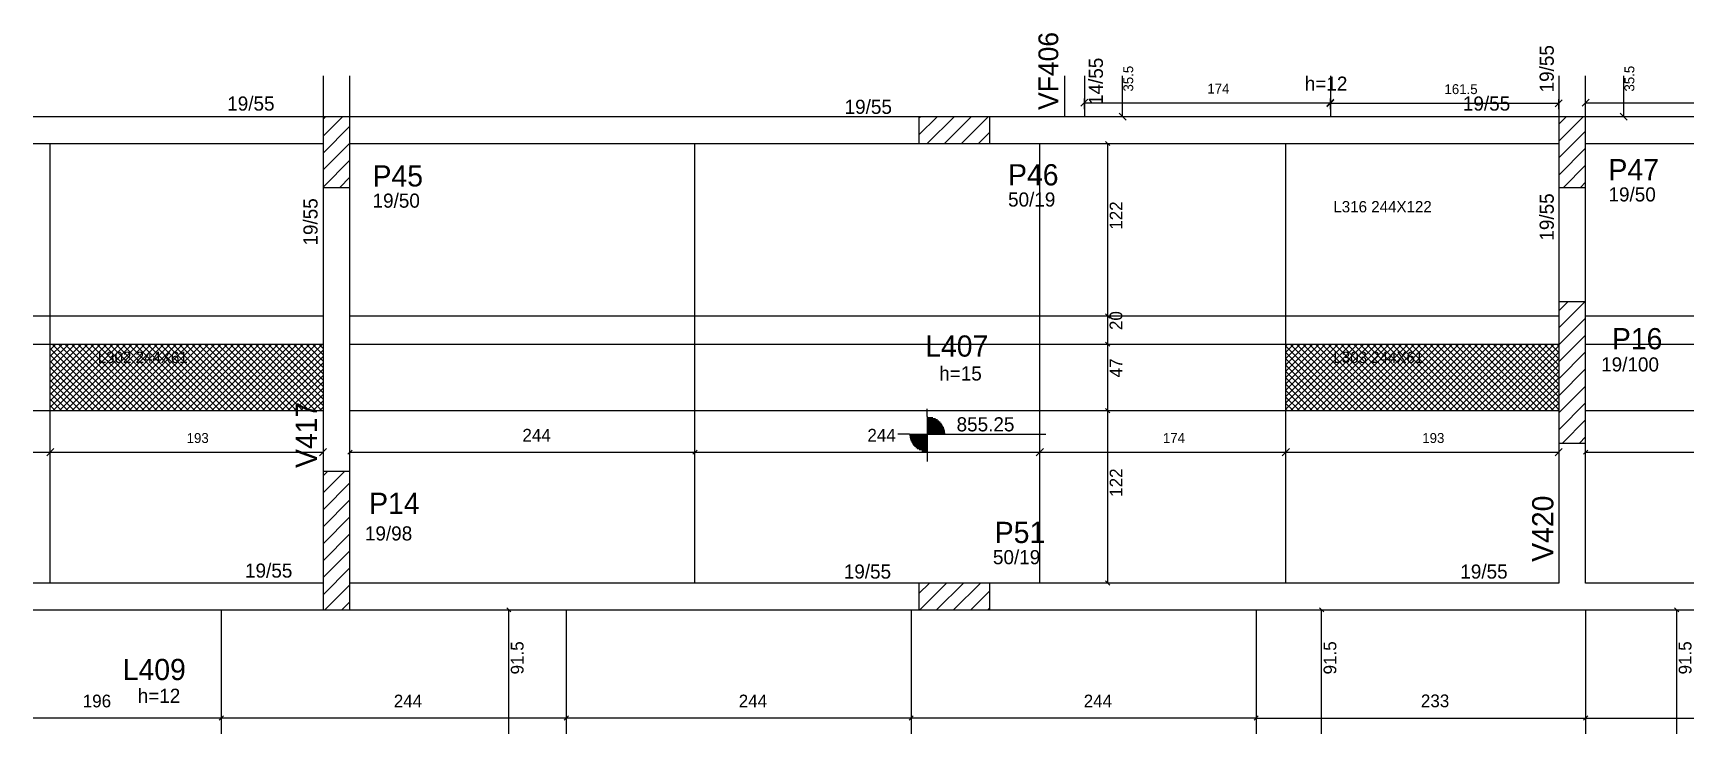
# Model space of a CAD drawing. Header units: metres. Extents: x 3954 to 5129, y 2096 to 2592.
import ezdxf

# ---------------------------------------------------------------- set-up
doc = ezdxf.new("R2010")
doc.units = ezdxf.units.M
for name, color, linetype in [('3', 7, 'Continuous'), ('4', 7, 'Continuous'), ('7', 7, 'Continuous'), ('9', 7, 'Continuous'), ('AUX00', 7, 'Continuous'), ('Hachura', 7, 'Continuous'), ('Painéis', 7, 'Continuous')]:
    doc.layers.add(name, color=color, linetype=linetype)

msp = doc.modelspace()

# ---------------------------------------------------------------- hatches: boundary and pattern name
at = {"layer": '9'}
h = msp.add_hatch(color=7, dxfattribs=at)
h.dxf.hatch_style = 1
h.paths.add_polyline_path([(4159.5, 2203.1), (4159.5, 2203.1), (4159.5, 2328.1), (4159.5, 2328.1), (4159.5, 2203.1)])
h = msp.add_hatch(color=7, dxfattribs=at)
h.dxf.hatch_style = 1
h.paths.add_polyline_path([(4178.5, 2203.1), (4178.5, 2203.1), (4178.5, 2328.1), (4178.5, 2328.1), (4178.5, 2203.1)])
at = {"layer": 'Hachura'}
h = msp.add_hatch(dxfattribs=at)
h.set_pattern_fill('ANSI37')
h.paths.add_polyline_path([(4159.5, 2325.1), (4159.5, 2372.1), (3966.5, 2372.1), (3966.5, 2325.1), (4159.5, 2325.1)])
h = msp.add_hatch(dxfattribs=at)
h.set_pattern_fill('ANSI37')
h.paths.add_polyline_path([(5033.5, 2325.1), (5033.5, 2372.1), (4840.5, 2372.1), (4840.5, 2325.1), (5033.5, 2325.1)])

# ---------------------------------------------------------------- linework, layer by layer
at = {"layer": '3', "color": 3, "lineweight": 25}
for p, q in [((4684, 2562.1), (4684, 2533.1)), ((4698, 2562.1), (4698, 2533.1)), ((4159.5, 2519.4), (4173.2, 2533.1)), ((4159.5, 2531.4), (4161.2, 2533.1)), ((4159.5, 2507.4), (4178.5, 2526.4)), ((4581, 2520.2), (4593.9, 2533.1)), ((4581, 2532.2), (4581.9, 2533.1)), ((4586.9, 2514.1), (4605.9, 2533.1)), ((4599, 2514.1), (4618, 2533.1)), ((4611, 2514.1), (4630, 2533.1)), ((5033.5, 2515.9), (5050.7, 2533.1)), ((5033.5, 2527.9), (5038.7, 2533.1)), ((4159.5, 2495.4), (4178.5, 2514.4)), ((4623, 2514.1), (4631, 2522.1)), ((5033.5, 2503.9), (5052.5, 2522.9)), ((4159.5, 2483.3), (4178.5, 2502.3)), ((5033.5, 2491.8), (5052.5, 2510.8)), ((4171.3, 2483.1), (4178.5, 2490.3)), ((5036.8, 2483.1), (5052.5, 2498.8)), ((5048.8, 2483.1), (5052.5, 2486.8)), ((5033.5, 2383.6), (5051.9, 2402.1)), ((5033.5, 2395.7), (5039.9, 2402.1)), ((5033.5, 2371.6), (5052.5, 2390.6)), ((5033.5, 2359.6), (5052.5, 2378.6)), ((5033.5, 2347.6), (5052.5, 2366.6)), ((5033.5, 2335.6), (5052.5, 2354.6)), ((5033.5, 2323.5), (5052.5, 2342.5)), ((4586.9, 2320.9), (4586.9, 2326.4)), ((5033.5, 2311.5), (5052.5, 2330.5)), ((4586.9, 2320.9), (4586.9, 2295.9)), ((4586.9, 2320.3), (4590.7, 2320.3)), ((4586.9, 2319.5), (4592.6, 2319.5)), ((4586.9, 2318.7), (4594, 2318.7)), ((4586.9, 2317.9), (4595, 2317.9)), ((4586.9, 2317.1), (4595.9, 2317.1)), ((4586.9, 2316.3), (4596.6, 2316.3)), ((4586.9, 2315.5), (4597.2, 2315.5)), ((4586.9, 2314.7), (4597.7, 2314.7)), ((4586.9, 2313.9), (4598.1, 2313.9)), ((5036.1, 2302.1), (5052.5, 2318.5)), ((4574.4, 2308.4), (4566, 2308.4)), ((4574.4, 2308.4), (4599.4, 2308.4)), ((4586.9, 2307.6), (4574.4, 2307.6)), ((4586.9, 2306.8), (4574.5, 2306.8)), ((4586.9, 2306), (4574.6, 2306)), ((4586.9, 2305.2), (4574.8, 2305.2)), ((4586.9, 2304.4), (4575, 2304.4)), ((4586.9, 2303.6), (4575.3, 2303.6)), ((4586.9, 2302.8), (4575.7, 2302.8)), ((4586.9, 2313.1), (4598.5, 2313.1)), ((4586.9, 2312.3), (4598.8, 2312.3)), ((4586.9, 2311.5), (4599, 2311.5)), ((4586.9, 2310.7), (4599.2, 2310.7)), ((4586.9, 2309.9), (4599.3, 2309.9)), ((4586.9, 2309.2), (4599.4, 2309.2)), ((4599.4, 2308.4), (4670.8, 2308.4)), ((5048.1, 2302.1), (5052.5, 2306.5)), ((4586.9, 2302), (4576.1, 2302)), ((4586.9, 2301.2), (4576.6, 2301.2)), ((4586.9, 2300.4), (4577.2, 2300.4)), ((4586.9, 2299.6), (4577.9, 2299.6)), ((4586.9, 2298.8), (4578.8, 2298.8)), ((4586.9, 2298.1), (4579.8, 2298.1)), ((4586.9, 2297.3), (4581.1, 2297.3)), ((4586.9, 2296.5), (4583, 2296.5)), ((4586.9, 2295.9), (4586.9, 2289)), ((4159.5, 2267), (4174.6, 2282.1)), ((4159.5, 2279), (4162.6, 2282.1)), ((4159.5, 2254.9), (4178.5, 2273.9)), ((4159.5, 2242.9), (4178.5, 2261.9)), ((4159.5, 2230.9), (4178.5, 2249.9)), ((4159.5, 2218.9), (4178.5, 2237.9)), ((4159.5, 2206.9), (4178.5, 2225.9)), ((4159.5, 2194.8), (4178.5, 2213.8)), ((4160.8, 2184.1), (4178.5, 2201.8)), ((4581, 2195.6), (4588.5, 2203.1)), ((4581.5, 2184.1), (4600.5, 2203.1)), ((4593.5, 2184.1), (4612.5, 2203.1)), ((4605.5, 2184.1), (4624.5, 2203.1)), ((4617.6, 2184.1), (4631, 2197.5)), ((4172.8, 2184.1), (4178.5, 2189.8)), ((4629.6, 2184.1), (4631, 2185.5))]:
    msp.add_line(p, q, dxfattribs=at)
for points in [[(4159.5, 2562.1), (4159.5, 2533.1)], [(4178.5, 2533.1), (4178.5, 2562.1)], [(5033.5, 2562.1), (5033.5, 2533.1)], [(5052.5, 2533.1), (5052.5, 2562.1)], [(4159.5, 2533.1), (3954.5, 2533.1)], [(4581, 2533.1), (4178.5, 2533.1)], [(5033.5, 2533.1), (4631, 2533.1)], [(5129, 2533.1), (5052.5, 2533.1)], [(3954.5, 2514.1), (4159.5, 2514.1)], [(4178.5, 2514.1), (4581, 2514.1)], [(4631, 2514.1), (5033.5, 2514.1)], [(5052.5, 2514.1), (5129, 2514.1)], [(4159.5, 2483.1), (4159.5, 2282.1)], [(4178.5, 2282.1), (4178.5, 2483.1)], [(5033.5, 2483.1), (5033.5, 2402.1)], [(5052.5, 2402.1), (5052.5, 2483.1)], [(5033.5, 2302.1), (5033.5, 2203.1)], [(5052.5, 2203.1), (5052.5, 2302.1)], [(4159.5, 2203.1), (3954.5, 2203.1)], [(4581, 2203.1), (4178.5, 2203.1)], [(5033.5, 2203.1), (4631, 2203.1)], [(5129, 2203.1), (5052.5, 2203.1)], [(3954.5, 2184.1), (4159.5, 2184.1)], [(4178.5, 2184.1), (4581, 2184.1)], [(4631, 2184.1), (5043, 2184.1)], [(5043, 2184.1), (5129, 2184.1)]]:
    msp.add_lwpolyline(points, dxfattribs=at)
at = {"layer": '7', "color": 7, "lineweight": 25}
for points in [[(4178.5, 2533.1), (4159.5, 2533.1)], [(4159.5, 2533.1), (4159.5, 2483.1)], [(4178.5, 2483.1), (4178.5, 2533.1)], [(4631, 2533.1), (4581, 2533.1)], [(4581, 2533.1), (4581, 2514.1)], [(4631, 2514.1), (4631, 2533.1)], [(5052.5, 2533.1), (5033.5, 2533.1)], [(5033.5, 2533.1), (5033.5, 2483.1)], [(5052.5, 2483.1), (5052.5, 2533.1)], [(4581, 2514.1), (4631, 2514.1)], [(4159.5, 2483.1), (4178.5, 2483.1)], [(5033.5, 2483.1), (5052.5, 2483.1)], [(5052.5, 2402.1), (5033.5, 2402.1)], [(5033.5, 2402.1), (5033.5, 2302.1)], [(5052.5, 2302.1), (5052.5, 2402.1)], [(5033.5, 2302.1), (5052.5, 2302.1)], [(4178.5, 2282.1), (4159.5, 2282.1)], [(4159.5, 2282.1), (4159.5, 2184.1)], [(4178.5, 2184.1), (4178.5, 2282.1)], [(4631, 2203.1), (4581, 2203.1)], [(4581, 2203.1), (4581, 2184.1)], [(4631, 2184.1), (4631, 2203.1)], [(4159.5, 2184.1), (4178.5, 2184.1)], [(4581, 2184.1), (4631, 2184.1)]]:
    msp.add_lwpolyline(points, dxfattribs=at)
at = {"layer": 'Painéis', "color": 4, "lineweight": 25}
for p, q in [((4725, 2533.1), (4725, 2562.1)), ((5079.5, 2533.1), (5079.5, 2562.1)), ((4698, 2538.5), (4698, 2546)), ((4698, 2543), (4872, 2543)), ((4872, 2538.5), (4872, 2546)), ((4872, 2538.5), (4872, 2545.6)), ((4872, 2542.6), (5033.5, 2542.6)), ((5033.5, 2538.5), (5033.5, 2545.6)), ((5052.5, 2538.5), (5052.5, 2546)), ((5052.5, 2543), (5129, 2543)), ((4725.7, 2533.1), (4722, 2533.1)), ((5080.2, 2533.1), (5076.5, 2533.1)), ((4714.4, 2514.1), (4714.4, 2392.1)), ((4714.4, 2392.1), (4714.4, 2372.1)), ((4714.4, 2372.1), (4714.4, 2325.1)), ((4714.4, 2325.1), (4714.4, 2203.1)), ((3954.5, 2295.7), (3966.5, 2295.7)), ((3966.5, 2295.7), (4159.5, 2295.7)), ((4178.5, 2295.7), (4422.5, 2295.7)), ((4422.5, 2295.7), (4666.5, 2295.7)), ((4666.5, 2295.7), (4840.5, 2295.7)), ((4840.5, 2295.7), (5033.5, 2295.7)), ((5052.5, 2295.7), (5129, 2295.7)), ((4290.9, 2096.4), (4290.9, 2184.1)), ((4865.8, 2096.4), (4865.8, 2184.1)), ((5117, 2096.4), (5117, 2184.1)), ((4087.5, 2107.5), (3954.5, 2107.5)), ((4331.5, 2107.5), (4087.5, 2107.5)), ((4575.5, 2107.5), (4331.5, 2107.5)), ((4819.5, 2107.5), (4575.5, 2107.5)), ((4819.5, 2107.5), (5052.5, 2107.5)), ((5052.5, 2107.5), (5129, 2107.5))]:
    msp.add_line(p, q, dxfattribs=at)
at = {"layer": 'Painéis', "color": 200, "lineweight": 25}
for p, q in [((4872, 2562.1), (4872, 2533.1)), ((3966.5, 2203.1), (3966.5, 2514.1)), ((4422.5, 2203.1), (4422.5, 2514.1)), ((4666.5, 2203.1), (4666.5, 2514.1)), ((4840.5, 2203.1), (4840.5, 2514.1)), ((3954.5, 2392.1), (4159.5, 2392.1)), ((4178.5, 2392.1), (5033.5, 2392.1)), ((5052.5, 2392.1), (5129, 2392.1)), ((3954.5, 2372.1), (4159.5, 2372.1)), ((4178.5, 2372.1), (5033.5, 2372.1)), ((5052.5, 2372.1), (5129, 2372.1)), ((3954.5, 2325.1), (4159.5, 2325.1)), ((4178.5, 2325.1), (5033.5, 2325.1)), ((5052.5, 2325.1), (5129, 2325.1)), ((4087.5, 2184.1), (4087.5, 2096.4)), ((4331.5, 2184.1), (4331.5, 2096.4)), ((4575.5, 2184.1), (4575.5, 2096.4)), ((4819.5, 2184.1), (4819.5, 2096.4)), ((5052.5, 2184.1), (5052.5, 2096.4))]:
    msp.add_line(p, q, dxfattribs=at)
at = {"layer": 'Painéis', "color": 0, "lineweight": 25}
for p, q in [((4715.9, 2512.6), (4712.9, 2515.6)), ((4712.9, 2393.6), (4715.9, 2390.6)), ((4715.9, 2390.6), (4712.9, 2393.6)), ((4712.9, 2373.6), (4715.9, 2370.6)), ((4715.9, 2370.6), (4712.9, 2373.6)), ((4712.9, 2326.6), (4715.9, 2323.6)), ((4715.9, 2323.6), (4712.9, 2326.6)), ((4180, 2297.2), (4177, 2294.2)), ((4421, 2294.2), (4424, 2297.2)), ((4424, 2297.2), (4421, 2294.2)), ((4665, 2294.2), (4668, 2297.2)), ((5054, 2297.2), (5051, 2294.2)), ((4712.9, 2204.6), (4715.9, 2201.6)), ((4292.4, 2182.6), (4289.4, 2185.6)), ((4867.3, 2182.6), (4864.3, 2185.6)), ((5118.5, 2182.6), (5115.5, 2185.6)), ((4089, 2109), (4086, 2106)), ((4086, 2106), (4089, 2109)), ((4333, 2109), (4330, 2106)), ((4330, 2106), (4333, 2109)), ((4577, 2109), (4574, 2106)), ((4574, 2106), (4577, 2109)), ((4818, 2106), (4821, 2109)), ((4821, 2109), (4818, 2106)), ((5051, 2106), (5054, 2109)), ((5054, 2109), (5051, 2106))]:
    msp.add_line(p, q, dxfattribs=at)
for points in [[(4700.5, 2545.5), (4695.5, 2540.5)], [(4869.5, 2540.5), (4874.5, 2545.5)], [(4874.5, 2545.1), (4869.5, 2540.1)], [(5031, 2540.1), (5036, 2545.1)], [(5055, 2545.5), (5050, 2540.5)], [(4722.5, 2535.6), (4727.5, 2530.6)], [(5077, 2535.6), (5082, 2530.6)], [(3964, 2293.2), (3969, 2298.2)], [(3969, 2298.2), (3964, 2293.2)], [(4157, 2293.2), (4162, 2298.2)], [(4669, 2298.2), (4664, 2293.2)], [(4838, 2293.2), (4843, 2298.2)], [(4843, 2298.2), (4838, 2293.2)], [(5031, 2293.2), (5036, 2298.2)]]:
    msp.add_lwpolyline(points, dxfattribs=at)

# ---------------------------------------------------------------- texts
at = {"layer": '3', "color": 3, "lineweight": 25}
for s, p in [('14/55', (4711.1, 2541.4)), ('19/55', (5030, 2550.3)), ('19/55', (4155.6, 2441.9)), ('19/55', (5030, 2445.4))]:
    msp.add_text(s, height=10, rotation=90, dxfattribs=at).set_placement(p)
for s, p in [('h=12', (4853.9, 2551.5)), ('19/55', (4091.7, 2537.4)), ('19/55', (4528.4, 2535.1)), ('19/55', (4965.7, 2537.4)), ('19/50', (4194.5, 2468.7)), ('50/19', (4644, 2469.5)), ('19/50', (5068.7, 2473.1)), ('19/100', (5063.5, 2352.8)), ('h=15', (4595.3, 2346.4)), ('855.25', (4607.6, 2310.4)), ('19/98', (4189.1, 2233.2)), ('50/19', (4633.3, 2216.4)), ('19/55', (4104.3, 2206.9)), ('19/55', (4527.8, 2206.2)), ('19/55', (4963.9, 2206.2)), ('h=12', (4028.4, 2118.3))]:
    msp.add_text(s, height=10, dxfattribs=at).set_placement(p)
at = {"layer": '4', "color": 4, "lineweight": 25}
for s, height, p in [('VF406', 14, (4679.5, 2537.9)), ('V417', 15, (4155.1, 2284.5)), ('V420', 15, (5029.7, 2218.1))]:
    msp.add_text(s, height=height, rotation=90, dxfattribs=at).set_placement(p)
for s, p in [('P47', (5068.7, 2488.1)), ('P45', (4194.5, 2483.7)), ('P46', (4644, 2484.5)), ('L407', (4585.4, 2363.3)), ('P16', (5071.1, 2368.5)), ('P14', (4192.1, 2252)), ('P51', (4634.6, 2231.4)), ('L409', (4017.8, 2134.4))]:
    msp.add_text(s, height=15, dxfattribs=at).set_placement(p)
at = {"layer": 'AUX00', "color": 7, "lineweight": 25}
for s, p in [('L316^J244X122', (4874.1, 2465.4)), ('L302^J244X61', (4000.1, 2358.8)), ('L303^J244X61', (4874.1, 2358.8))]:
    msp.add_text(s, height=8, dxfattribs=at).set_placement(p)
at = {"layer": 'Painéis', "color": 1, "lineweight": 25}
for p in [(4732.5, 2550.9), (5087, 2550.9)]:
    msp.add_text('35.5', height=7, rotation=90, dxfattribs=at).set_placement(p)
for s, p in [('174', (4785, 2549.5)), ('161.5', (4952.7, 2549.1)), ('193', (4063, 2302.2)), ('174', (4753.5, 2302.2)), ('193', (4937, 2302.2))]:
    msp.add_text(s, height=7, dxfattribs=at).set_placement(p)
at = {"layer": 'Painéis', "color": 240, "lineweight": 25}
for s, p in [('122', (4724.9, 2453.1)), ('20', (4724.8, 2382.1)), ('47', (4724.9, 2348.6)), ('122', (4724.9, 2264.1)), ('91.5', (4301.3, 2138.4)), ('91.5', (4876.2, 2138.4)), ('91.5', (5127.4, 2138.4))]:
    msp.add_text(s, height=9, rotation=90, dxfattribs=at).set_placement(p)
for s, p in [('244', (4300.5, 2303.2)), ('244', (4544.5, 2303.2)), ('196', (3989.5, 2115.1)), ('244', (4209.5, 2115.1)), ('244', (4453.5, 2115.1)), ('244', (4697.5, 2115.1)), ('233', (4936, 2115.2))]:
    msp.add_text(s, height=9, dxfattribs=at).set_placement(p)

doc.saveas('drawing.dxf')
